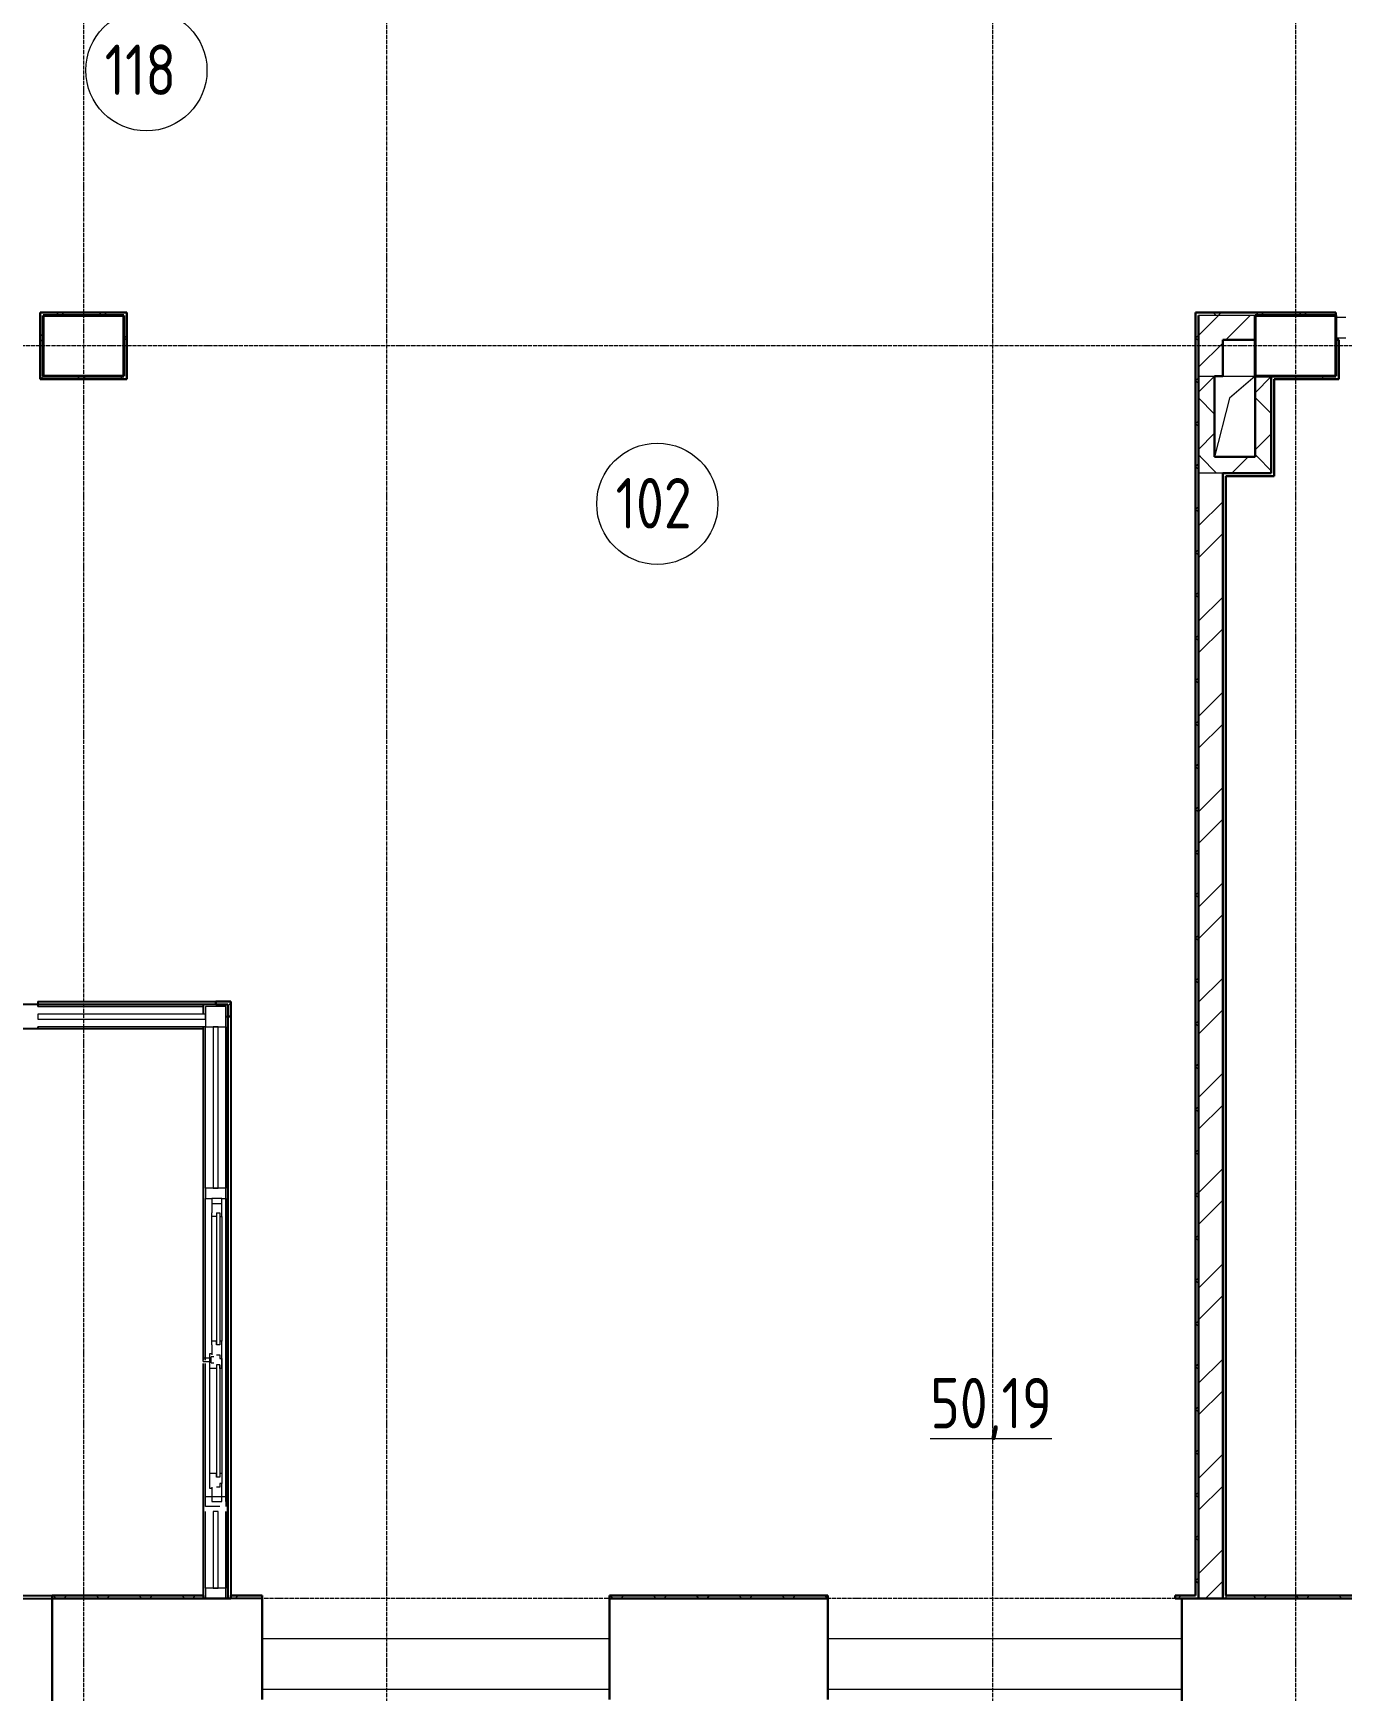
# Model space of a CAD drawing. Header units: millimetres. Extents: x -695119 to 412940, y -249585 to 622758.
# Drawn here: x 9945 to 16424, y -67928 to -59723 of the extents above; entities that cross this region are included whole.
import ezdxf

# ---------------------------------------------------------------- set-up
doc = ezdxf.new("R2010")
doc.units = ezdxf.units.MM
doc.linetypes.add('ADSK_Линия сетки', pattern=[25, 20, -2.5, 0, -2.5])
for name, color, linetype, lineweight in [('Импосты витража', 8, 'Continuous', 9), ('Каркас_Импост', 8, 'Continuous', 9), ('Марки помещений', 8, 'Continuous', 20), ('Монтажный зазор', 8, 'Continuous', 9), ('Несущие колонны', 252, 'Continuous', 18), ('Оси', 252, 'Continuous', 9), ('Остекление', 8, 'Continuous', 9), ('Панели витража', 8, 'Continuous', 9), ('Перекрытия', 7, 'Continuous', 18), ('Стены разрез', 7, 'Continuous', 30), ('Стены штриховка', 7, 'Continuous', 9), ('Фурнитура', 7, 'Continuous', 9)]:
    doc.layers.add(name, color=color, linetype=linetype, lineweight=lineweight)
doc.layers.add('Стены', color=194, linetype='Continuous')
doc.styles.add('GOST 2.304 type A_1', font='', dxfattribs={"height": 350})
doc.styles.get('GOST 2.304 type A_1').set_extended_font_data('GOST 2.304 type A')

# ---------------------------------------------------------------- blocks, each defined once
blk = doc.blocks.new('1 этаж')
at = {"color": 251, "lineweight": 18, "true_color": 0x636466}
for p, q in [((-29115.8, -142597.4), (-28955.8, -142597.4)), ((-28955.8, -142597.4), (-29082.4, -142706.9)), ((-29082.4, -142706.9), (-29155.8, -142997.4))]:
    blk.add_line(p, q, dxfattribs=at)
at = {"layer": 'Импосты витража', "color": 251, "lineweight": 18, "true_color": 0x636466, "extrusion": (0, 0, -1)}
for p, q in [((-28505.8, -142307.4), (-28555.8, -142307.4)), ((-28555.8, -142307.4), (-28555.8, -142407.4)), ((-28555.8, -142407.4), (-28505.8, -142407.4)), ((-34150.8, -146617.4), (-34150.8, -146667.4)), ((-34050.8, -146617.4), (-34150.8, -146617.4)), ((-34050.8, -146667.4), (-34050.8, -146617.4)), ((-34150.8, -146667.4), (-34120.8, -146667.4)), ((-34070.8, -146667.4), (-34050.8, -146667.4)), ((-34150.8, -148192.4), (-34150.8, -148142.4)), ((-34150.8, -148142.4), (-34050.8, -148142.4)), ((-34050.8, -148142.4), (-34050.8, -148192.4)), ((-34080.8, -148192.4), (-34150.8, -148192.4)), ((-34150.8, -148597.4), (-34150.8, -148647.4)), ((-34050.8, -148597.4), (-34150.8, -148597.4)), ((-34150.8, -148647.4), (-34050.8, -148647.4)), ((-34050.8, -148647.4), (-34050.8, -148597.4))]:
    blk.add_line(p, q, dxfattribs=at)
at = {"layer": 'Импосты витража', "color": 251, "true_color": 0x636466}
for p, q in [((-34980.8, -145717.4), (-34160.8, -145717.4)), ((-34160.8, -145717.4), (-34980.8, -145717.4)), ((-34150.8, -145817.4), (-34980.8, -145817.4)), ((-34150.8, -145817.4), (-34980.8, -145817.4)), ((-34150.8, -146617.4), (-34150.8, -145817.4)), ((-34150.8, -146617.4), (-34150.8, -145817.4)), ((-34050.8, -145817.4), (-34050.8, -146617.4)), ((-34050.8, -146617.4), (-34050.8, -145817.4)), ((-34150.8, -147467.9), (-34150.8, -146667.4)), ((-34150.8, -147467.9), (-34150.8, -146667.4)), ((-34050.8, -146667.4), (-34050.8, -148167.4)), ((-34050.8, -148167.4), (-34050.8, -146667.4)), ((-34150.8, -148167.4), (-34150.8, -147483.9)), ((-34150.8, -148167.4), (-34150.8, -147483.9)), ((-34150.8, -148597.4), (-34150.8, -148217.4)), ((-34150.8, -148597.4), (-34150.8, -148217.4)), ((-34050.8, -148217.4), (-34050.8, -148597.4)), ((-34050.8, -148597.4), (-34050.8, -148217.4))]:
    blk.add_line(p, q, dxfattribs=at)
at = {"layer": 'Импосты витража', "color": 251, "lineweight": 18, "true_color": 0x636466}
for p, q in [((-34150.8, -145717.4), (-34150.8, -145817.4)), ((-34050.8, -145717.4), (-34150.8, -145717.4)), ((-34050.8, -145817.4), (-34050.8, -145717.4)), ((-34150.8, -145817.4), (-34050.8, -145817.4))]:
    blk.add_line(p, q, dxfattribs=at)
at = {"layer": 'Каркас_Импост', "color": 251, "lineweight": 18, "true_color": 0x636466}
for p, q in [((-34070.8, -146667.4), (-34120.8, -146667.4)), ((-34120.8, -146667.4), (-34120.8, -146738.4)), ((-34070.8, -146756.4), (-34070.8, -146667.4)), ((-34120.8, -146756.4), (-34120.8, -146738.4)), ((-34096.8, -146756.4), (-34120.8, -146756.4)), ((-34096.8, -146738.4), (-34080.8, -146738.4)), ((-34096.8, -146738.4), (-34096.8, -146756.4)), ((-34080.8, -146738.4), (-34080.8, -146756.4)), ((-34080.8, -146756.4), (-34070.8, -146756.4)), ((-34130.8, -147509.4), (-34130.8, -147435.4)), ((-34130.8, -147435.4), (-34120.8, -147435.4)), ((-34120.8, -147392.4), (-34120.8, -147374.4)), ((-34096.8, -147374.4), (-34120.8, -147374.4)), ((-34120.8, -147392.4), (-34120.8, -147442.4)), ((-34096.8, -147392.4), (-34096.8, -147374.4)), ((-34080.8, -147392.4), (-34096.8, -147392.4)), ((-34096.8, -147442.4), (-34080.8, -147442.4)), ((-34070.8, -147374.4), (-34080.8, -147374.4)), ((-34080.8, -147374.4), (-34080.8, -147392.4)), ((-34080.8, -147442.4), (-34080.8, -147460.4)), ((-34070.8, -147460.4), (-34070.8, -147374.4)), ((-34096.8, -147509.4), (-34130.8, -147509.4)), ((-34096.8, -147491.4), (-34096.8, -147509.4)), ((-34080.8, -147491.4), (-34096.8, -147491.4)), ((-34080.8, -147460.4), (-34070.8, -147460.4)), ((-34080.8, -147509.4), (-34080.8, -147491.4)), ((-34070.8, -147509.4), (-34080.8, -147509.4)), ((-34070.8, -147509.4), (-34070.8, -147460.4)), ((-34130.8, -148103.4), (-34130.8, -148029.4)), ((-34096.8, -148029.4), (-34130.8, -148029.4)), ((-34120.8, -148096.4), (-34120.8, -148167.4)), ((-34096.8, -148047.4), (-34096.8, -148029.4)), ((-34080.8, -148047.4), (-34096.8, -148047.4)), ((-34080.8, -148096.4), (-34096.8, -148096.4)), ((-34080.8, -148029.4), (-34080.8, -148047.4)), ((-34070.8, -148029.4), (-34080.8, -148029.4)), ((-34070.8, -148078.4), (-34080.8, -148078.4)), ((-34080.8, -148078.4), (-34080.8, -148096.4)), ((-34070.8, -148029.4), (-34070.8, -148078.4)), ((-34070.8, -148167.4), (-34070.8, -148078.4)), ((-34120.8, -148103.4), (-34130.8, -148103.4)), ((-34120.8, -148167.4), (-34070.8, -148167.4))]:
    blk.add_line(p, q, dxfattribs=at)
at = {"layer": 'Каркас_Импост', "color": 251, "true_color": 0x636466}
for p, q in [((-34120.8, -147374.4), (-34120.8, -146756.4)), ((-34070.8, -146756.4), (-34070.8, -147374.4)), ((-34130.8, -148029.4), (-34130.8, -147509.4)), ((-34070.8, -147460.4), (-34070.8, -148078.4)), ((-34070.8, -147509.4), (-34070.8, -148029.4))]:
    blk.add_line(p, q, dxfattribs=at)
at = {"layer": 'Марки помещений', "color": 251, "true_color": 0x636466}
for centre in [(-34444.2, -141083.7), (-31914.7, -143229.3)]:
    blk.add_circle(centre, 300, dxfattribs=at)
at = {"layer": 'Монтажный зазор', "color": 251, "true_color": 0x636466}
for p, q in [((-34120.8, -146692.4), (-34070.8, -146692.4)), ((-34120.8, -148142.4), (-34070.8, -148142.4))]:
    blk.add_line(p, q, dxfattribs=at)
at = {"layer": 'Несущие колонны', "color": 251, "lineweight": 40, "true_color": 0x636466}
for p, q in [((-34955.8, -142597.4), (-34955.8, -142297.4)), ((-34955.8, -142297.4), (-34555.8, -142297.4)), ((-34555.8, -142297.4), (-34955.8, -142297.4)), ((-34955.8, -142297.4), (-34955.8, -142597.4)), ((-34555.8, -142297.4), (-34555.8, -142597.4)), ((-34555.8, -142597.4), (-34555.8, -142297.4)), ((-28955.8, -142297.4), (-28555.8, -142297.4)), ((-28955.8, -142597.4), (-28955.8, -142297.4)), ((-28555.8, -142297.4), (-28955.8, -142297.4)), ((-28555.8, -142297.4), (-28555.8, -142597.4)), ((-28555.8, -142597.4), (-28555.8, -142297.4)), ((-28955.8, -142417.4), (-28955.8, -142597.4)), ((-34555.8, -142597.4), (-34955.8, -142597.4)), ((-34955.8, -142597.4), (-34555.8, -142597.4)), ((-28555.8, -142597.4), (-28955.8, -142597.4)), ((-28955.8, -142597.4), (-28555.8, -142597.4))]:
    blk.add_line(p, q, dxfattribs=at)
at = {"layer": 'Несущие колонны', "color": 251, "true_color": 0x636466}
blk.add_line((-28955.8, -142297.4), (-28955.8, -142417.4), dxfattribs=at)
at = {"layer": 'Оси', "color": 251, "linetype": 'ADSK_Линия сетки', "true_color": 0x636466}
for p, q in [((-34755.8, -96281.4), (-34755.8, -160943.1)), ((-33255.8, -96281.4), (-33255.8, -160943.1)), ((-30255.8, -96281.4), (-30255.8, -160943.1)), ((-28755.8, -96281.4), (-28755.8, -160943.1)), ((4311.5, -142447.4), (-72628.1, -142447.4)), ((4311.5, -148647.4), (-72628.1, -148647.4))]:
    blk.add_line(p, q, dxfattribs=at)
at = {"layer": 'Остекление', "color": 251, "true_color": 0x636466}
for p, q in [((-34096.8, -146738.4), (-34096.8, -147392.4)), ((-34080.8, -146756.4), (-34080.8, -147374.4)), ((-34096.8, -147491.4), (-34096.8, -148047.4)), ((-34080.8, -147491.4), (-34080.8, -148047.4))]:
    blk.add_line(p, q, dxfattribs=at)
at = {"layer": 'Панели витража', "color": 251, "lineweight": 18, "true_color": 0x636466}
for p, q in [((-34150.8, -145754.9), (-34980.8, -145754.9)), ((-34980.8, -145754.9), (-34980.8, -145779.9)), ((-34980.8, -145779.9), (-34150.8, -145779.9)), ((-34150.8, -145779.9), (-34150.8, -145754.9)), ((-34113.3, -145817.4), (-34113.3, -146617.4)), ((-34088.3, -145817.4), (-34113.3, -145817.4)), ((-34088.3, -146617.4), (-34088.3, -145817.4)), ((-34113.3, -146617.4), (-34088.3, -146617.4)), ((-34113.3, -148217.4), (-34113.3, -148597.4)), ((-34088.3, -148217.4), (-34113.3, -148217.4)), ((-34088.3, -148597.4), (-34088.3, -148217.4)), ((-34113.3, -148597.4), (-34088.3, -148597.4))]:
    blk.add_line(p, q, dxfattribs=at)
at = {"layer": 'Перекрытия', "color": 251, "true_color": 0x636466}
for p, q in [((-29115.8, -142597.4), (-28955.8, -142597.4)), ((-32150.8, -148847.4), (-33870.8, -148847.4)), ((-29317.5, -148847.4), (-31070.8, -148847.4)), ((-32150.8, -149097.4), (-33870.8, -149097.4)), ((-29317.5, -149097.4), (-31070.8, -149097.4))]:
    blk.add_line(p, q, dxfattribs=at)
at = {"layer": 'Стены', "color": 251, "true_color": 0x636466}
for p, q in [((-28955.8, -142417.4), (-28955.8, -142297.4)), ((-34100.8, -145707.4), (-36010.8, -145707.4)), ((-34980.8, -145692.4), (-34980.8, -145717.4)), ((-34980.8, -145692.4), (-34100.8, -145692.4)), ((-34160.8, -145754.9), (-34160.8, -145707.4)), ((-34050.8, -145767.4), (-34040.8, -145767.4)), ((-34040.8, -145767.4), (-34040.8, -148647.4)), ((-34040.8, -148647.4), (-34040.8, -145767.4)), ((-34025.8, -145767.4), (-34025.8, -148632.4)), ((-34160.8, -145827.4), (-36864.3, -145827.4)), ((-34980.8, -145817.4), (-34980.8, -145827.4)), ((-34160.8, -147467.9), (-34160.8, -145817.4)), ((-34160.8, -148632.4), (-34160.8, -147483.9)), ((-36710.8, -148632.4), (-34910.8, -148632.4)), ((-36710.8, -148647.4), (-34910.8, -148647.4)), ((-33870.8, -148647.4), (-34025.8, -148647.4)), ((-31070.8, -148647.4), (-32150.8, -148647.4)), ((-32150.8, -148647.4), (-31070.8, -148647.4)), ((-29235.8, -148647.4), (-29317.5, -148647.4)), ((-29317.5, -148647.4), (-29235.8, -148647.4))]:
    blk.add_line(p, q, dxfattribs=at)
at = {"layer": 'Стены разрез', "color": 251, "true_color": 0x636466}
for p, q in [((-34540.8, -142282.4), (-34970.8, -142282.4)), ((-34970.8, -142282.4), (-34970.8, -142612.4)), ((-34540.8, -142612.4), (-34540.8, -142282.4)), ((-29250.8, -142282.4), (-29250.8, -148632.4)), ((-28555.8, -142282.4), (-29250.8, -142282.4)), ((-29235.8, -142297.4), (-29235.8, -148647.4)), ((-28955.8, -142297.4), (-28555.8, -142297.4)), ((-28555.8, -142297.4), (-28555.8, -142282.4)), ((-29115.8, -142417.4), (-28955.8, -142417.4)), ((-29115.8, -142597.4), (-29115.8, -142417.4)), ((-28540.8, -142417.4), (-28555.8, -142417.4)), ((-28555.8, -142417.4), (-28555.8, -142597.4)), ((-28540.8, -142612.4), (-28540.8, -142417.4)), ((-29155.8, -142597.4), (-29115.8, -142597.4)), ((-29155.8, -142997.4), (-29155.8, -142597.4)), ((-28955.8, -142597.4), (-28955.8, -142997.4)), ((-28555.8, -142597.4), (-28955.8, -142597.4)), ((-28875.8, -143077.4), (-28875.8, -142597.4)), ((-34970.8, -142612.4), (-34540.8, -142612.4)), ((-28860.8, -143092.4), (-28860.8, -142612.4)), ((-28860.8, -142612.4), (-28540.8, -142612.4)), ((-28955.8, -142997.4), (-29155.8, -142997.4)), ((-29115.8, -148647.4), (-29115.8, -143077.4)), ((-29115.8, -143077.4), (-28875.8, -143077.4)), ((-29100.8, -143092.4), (-28860.8, -143092.4)), ((-29100.8, -148632.4), (-29100.8, -143092.4)), ((-34025.8, -145692.4), (-34100.8, -145692.4)), ((-34100.8, -145692.4), (-34100.8, -145707.4)), ((-34100.8, -145707.4), (-34040.8, -145707.4)), ((-34040.8, -145707.4), (-34040.8, -145767.4)), ((-34025.8, -145767.4), (-34025.8, -145692.4)), ((-34040.8, -145767.4), (-34025.8, -145767.4)), ((-34910.8, -148632.4), (-34910.8, -149349.4)), ((-34160.8, -148632.4), (-34910.8, -148632.4)), ((-34910.8, -148647.4), (-34025.8, -148647.4)), ((-34160.8, -148647.4), (-34160.8, -148632.4)), ((-33870.8, -148632.4), (-34025.8, -148632.4)), ((-34025.8, -148632.4), (-34025.8, -148647.4)), ((-33870.8, -148647.4), (-33870.8, -148632.4)), ((-33870.8, -149147.4), (-33870.8, -148647.4)), ((-31070.8, -148632.4), (-32150.8, -148632.4)), ((-32150.8, -148632.4), (-32150.8, -148647.4)), ((-32150.8, -148647.4), (-32150.8, -149147.4)), ((-31070.8, -148647.4), (-31070.8, -148632.4)), ((-31070.8, -149147.4), (-31070.8, -148647.4)), ((-29250.8, -148632.4), (-29350.8, -148632.4)), ((-29350.8, -148632.4), (-29350.8, -148647.4)), ((-29350.8, -148647.4), (-29317.5, -148647.4)), ((-29317.5, -148647.4), (-29317.5, -149197.4)), ((-28310.8, -148647.4), (-29235.8, -148647.4)), ((-29235.8, -148647.4), (-28310.8, -148647.4)), ((-28310.8, -148632.4), (-29100.8, -148632.4))]:
    blk.add_line(p, q, dxfattribs=at)
at = {"layer": 'Стены разрез', "color": 251, "linetype": 'Continuous', "lineweight": 9, "true_color": 0x636466}
for p, q in [((-34876.4, -142297.4), (-34891.4, -142282.4)), ((-34866.6, -142297.4), (-34851.6, -142282.4)), ((-34664.3, -142297.4), (-34679.3, -142282.4)), ((-34654.4, -142297.4), (-34639.4, -142282.4)), ((-29235.8, -142396.3), (-29136.9, -142297.4)), ((-29148.8, -142297.4), (-29163.8, -142282.4)), ((-29139, -142297.4), (-29124, -142282.4)), ((-29099.7, -142417.4), (-28979.7, -142297.4)), ((-28936.7, -142297.4), (-28951.7, -142282.4)), ((-28926.9, -142297.4), (-28911.9, -142282.4)), ((-28724.6, -142297.4), (-28739.6, -142282.4)), ((-28714.7, -142297.4), (-28699.7, -142282.4)), ((-34970.8, -142401.6), (-34955.8, -142386.6)), ((-34955.8, -142430.1), (-34970.8, -142415.1)), ((-34555.8, -142410.9), (-34540.8, -142395.9)), ((-34540.8, -142420.8), (-34555.8, -142405.8)), ((-29250.8, -142409.2), (-29235.8, -142394.2)), ((-29235.8, -142422.5), (-29250.8, -142407.5)), ((-29235.8, -142553.5), (-29115.8, -142433.5)), ((-34969.4, -142612.4), (-34955.8, -142598.7)), ((-34955.8, -142598.7), (-34954.4, -142597.4)), ((-34773.5, -142612.4), (-34788.5, -142597.4)), ((-34757.3, -142612.4), (-34742.3, -142597.4)), ((-34561.4, -142612.4), (-34576.4, -142597.4)), ((-29235.8, -142677), (-29156.1, -142597.4)), ((-28955.8, -142679.9), (-28875.8, -142599.9)), ((-28619.8, -142612.4), (-28619.8, -142597.4)), ((-34545.2, -142612.4), (-34540.8, -142608)), ((-29250.8, -142621.3), (-29235.8, -142606.3)), ((-29235.8, -142634.7), (-29250.8, -142619.7)), ((-29155.8, -142785.4), (-29235.8, -142705.4)), ((-28875.8, -142782.5), (-28955.8, -142702.5)), ((-29250.8, -142833.4), (-29235.8, -142818.4)), ((-29235.8, -142846.8), (-29250.8, -142831.8)), ((-29235.8, -142959.9), (-29155.8, -142879.9)), ((-28955.8, -142962.7), (-28875.8, -142882.7)), ((-29226.6, -142997.4), (-29235.8, -142988.2)), ((-29146.6, -143077.4), (-29226.6, -142997.4)), ((-29070.5, -143077.4), (-28990.5, -142997.4)), ((-28943.8, -142997.4), (-28955.8, -142985.4)), ((-28875.8, -143065.4), (-28943.8, -142997.4)), ((-29250.8, -143045.6), (-29235.8, -143030.6)), ((-29235.8, -143058.9), (-29250.8, -143043.9)), ((-29250.8, -143257.7), (-29235.8, -143242.7)), ((-29235.8, -143271.1), (-29250.8, -143256.1)), ((-29235.8, -143339.2), (-29115.8, -143219.2)), ((-29235.8, -143496.4), (-29115.8, -143376.4)), ((-29250.8, -143469.8), (-29235.8, -143454.8)), ((-29235.8, -143483.2), (-29250.8, -143468.2)), ((-29250.8, -143682), (-29235.8, -143667)), ((-29235.8, -143695.3), (-29250.8, -143680.3)), ((-29235.8, -143810.7), (-29115.8, -143690.7)), ((-29250.8, -143894.1), (-29235.8, -143879.1)), ((-29235.8, -143907.4), (-29250.8, -143892.4)), ((-29235.8, -143967.8), (-29115.8, -143847.8)), ((-29250.8, -144106.2), (-29235.8, -144091.2)), ((-29235.8, -144119.6), (-29250.8, -144104.6)), ((-29235.8, -144282.2), (-29115.8, -144162.2)), ((-29250.8, -144318.4), (-29235.8, -144303.4)), ((-29235.8, -144331.7), (-29250.8, -144316.7)), ((-29235.8, -144439.3), (-29115.8, -144319.3)), ((-29250.8, -144530.5), (-29235.8, -144515.5)), ((-29235.8, -144543.8), (-29250.8, -144528.8)), ((-29235.8, -144753.6), (-29115.8, -144633.6)), ((-29250.8, -144742.6), (-29235.8, -144727.6)), ((-29235.8, -144756), (-29250.8, -144741)), ((-29235.8, -144910.8), (-29115.8, -144790.8)), ((-29250.8, -144954.8), (-29235.8, -144939.8)), ((-29235.8, -144968.1), (-29250.8, -144953.1)), ((-29235.8, -145225.1), (-29115.8, -145105.1)), ((-29250.8, -145166.9), (-29235.8, -145151.9)), ((-29235.8, -145180.2), (-29250.8, -145165.2)), ((-29235.8, -145382.2), (-29115.8, -145262.2)), ((-29250.8, -145379), (-29235.8, -145364)), ((-29235.8, -145392.4), (-29250.8, -145377.4)), ((-29250.8, -145591.2), (-29235.8, -145576.2)), ((-29235.8, -145604.5), (-29250.8, -145589.5)), ((-29235.8, -145696.5), (-29115.8, -145576.5)), ((-34040.8, -145714.3), (-34033.9, -145707.4)), ((-34033.9, -145707.4), (-34025.8, -145699.3)), ((-34025.8, -145693.5), (-34027, -145692.4)), ((-29250.8, -145803.3), (-29235.8, -145788.3)), ((-29235.8, -145816.6), (-29250.8, -145801.6)), ((-29235.8, -145853.7), (-29115.8, -145733.7)), ((-29250.8, -146015.4), (-29235.8, -146000.4)), ((-29235.8, -146028.8), (-29250.8, -146013.8)), ((-29235.8, -146168), (-29115.8, -146048)), ((-29250.8, -146227.6), (-29235.8, -146212.6)), ((-29235.8, -146325.2), (-29115.8, -146205.2)), ((-29235.8, -146240.9), (-29250.8, -146225.9)), ((-29250.8, -146439.7), (-29235.8, -146424.7)), ((-29235.8, -146453), (-29250.8, -146438)), ((-29235.8, -146639.5), (-29115.8, -146519.5)), ((-29250.8, -146651.8), (-29235.8, -146636.8)), ((-29235.8, -146665.2), (-29250.8, -146650.2)), ((-29235.8, -146796.6), (-29115.8, -146676.6)), ((-29250.8, -146863.9), (-29235.8, -146848.9)), ((-29235.8, -146877.3), (-29250.8, -146862.3)), ((-29235.8, -147110.9), (-29115.8, -146990.9)), ((-29250.8, -147076.1), (-29235.8, -147061.1)), ((-29235.8, -147089.4), (-29250.8, -147074.4)), ((-29235.8, -147268.1), (-29115.8, -147148.1)), ((-29250.8, -147288.2), (-29235.8, -147273.2)), ((-29235.8, -147301.6), (-29250.8, -147286.6)), ((-29250.8, -147500.3), (-29235.8, -147485.3)), ((-29235.8, -147513.7), (-29250.8, -147498.7)), ((-29235.8, -147582.4), (-29115.8, -147462.4)), ((-29235.8, -147739.5), (-29115.8, -147619.5)), ((-29250.8, -147712.5), (-29235.8, -147697.5)), ((-29235.8, -147725.8), (-29250.8, -147710.8)), ((-29250.8, -147924.6), (-29235.8, -147909.6)), ((-29235.8, -147938), (-29250.8, -147923)), ((-29235.8, -148053.9), (-29115.8, -147933.9)), ((-29235.8, -148211), (-29115.8, -148091)), ((-29250.8, -148136.7), (-29235.8, -148121.7)), ((-29235.8, -148150.1), (-29250.8, -148135.1)), ((-29250.8, -148348.9), (-29235.8, -148333.9)), ((-29235.8, -148362.2), (-29250.8, -148347.2)), ((-29235.8, -148525.3), (-29115.8, -148405.3)), ((-29250.8, -148561), (-29235.8, -148546)), ((-29235.8, -148574.4), (-29250.8, -148559.4)), ((-29200.7, -148647.4), (-29115.8, -148562.5)), ((-34890.4, -148647.4), (-34905.4, -148632.4)), ((-34852.6, -148647.4), (-34837.6, -148632.4)), ((-34678.2, -148647.4), (-34693.2, -148632.4)), ((-34640.5, -148647.4), (-34625.5, -148632.4)), ((-34466.1, -148647.4), (-34481.1, -148632.4)), ((-34428.3, -148647.4), (-34413.3, -148632.4)), ((-34254, -148647.4), (-34269, -148632.4)), ((-34216.2, -148647.4), (-34201.2, -148632.4)), ((-34004.1, -148647.4), (-33989.1, -148632.4)), ((-32132.6, -148647.4), (-32147.6, -148632.4)), ((-32094.9, -148647.4), (-32079.9, -148632.4)), ((-31920.5, -148647.4), (-31935.5, -148632.4)), ((-31882.7, -148647.4), (-31867.7, -148632.4)), ((-31708.4, -148647.4), (-31723.4, -148632.4)), ((-31670.6, -148647.4), (-31655.6, -148632.4)), ((-31496.2, -148647.4), (-31511.2, -148632.4)), ((-31458.5, -148647.4), (-31443.5, -148632.4)), ((-31284.1, -148647.4), (-31299.1, -148632.4)), ((-31246.4, -148647.4), (-31231.4, -148632.4)), ((-31072, -148647.4), (-31087, -148632.4)), ((-29337.2, -148647.4), (-29322.2, -148632.4)), ((-28950.7, -148647.4), (-28965.7, -148632.4)), ((-28912.9, -148647.4), (-28897.9, -148632.4)), ((-28738.5, -148647.4), (-28753.5, -148632.4)), ((-28700.8, -148647.4), (-28685.8, -148632.4)), ((-28526.4, -148647.4), (-28541.4, -148632.4))]:
    blk.add_line(p, q, dxfattribs=at)
at = {"layer": 'Стены штриховка', "color": 251, "true_color": 0x636466}
for p, q in [((-28955.8, -142297.4), (-29235.8, -142297.4)), ((-29235.8, -142597.4), (-29155.8, -142597.4)), ((-29115.8, -143077.4), (-29235.8, -143077.4)), ((-34025.8, -148647.4), (-33870.8, -148647.4)), ((-29100.8, -148632.4), (-29100.8, -148647.4))]:
    blk.add_line(p, q, dxfattribs=at)
at = {"layer": 'Фурнитура', "color": 251, "true_color": 0x636466}
for p, q in [((-34163.8, -147473.9), (-34163.8, -147457.9)), ((-34123.8, -147457.9), (-34163.8, -147457.9)), ((-34163.8, -147473.9), (-34123.8, -147473.9)), ((-34123.8, -147480.9), (-34123.8, -147450.9)), ((-34110.8, -147450.9), (-34123.8, -147450.9)), ((-34123.8, -147480.9), (-34110.8, -147480.9))]:
    blk.add_line(p, q, dxfattribs=at)
at = {"layer": 'Марки помещений', "color": 251, "true_color": 0x636466, "style": 'GOST 2.304 type A_1'}
for s, p in [('118', (-34650.8, -141206)), ('102', (-32121.3, -143351.5)), ('%%U50,19', (-30563.9, -147805.7))]:
    blk.add_text(s, height=250, dxfattribs=at).set_placement(p)

msp = doc.modelspace()

# ---------------------------------------------------------------- block references
msp.add_blockref('1 этаж', (44950.089, 81176.937))

doc.saveas('drawing.dxf')
